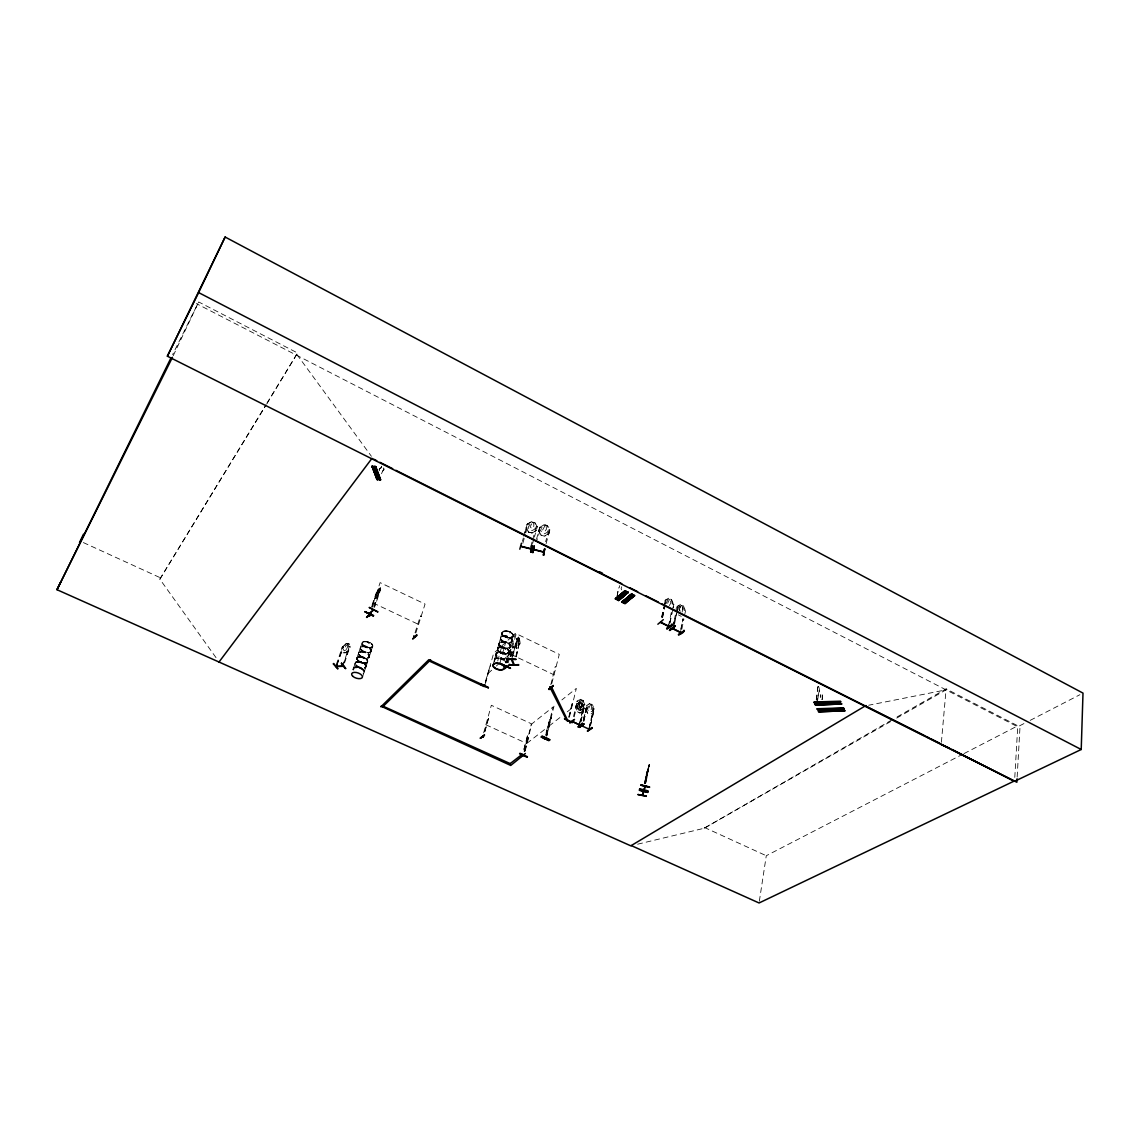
<?xml version="1.0" encoding="UTF-8"?>
<svg xmlns="http://www.w3.org/2000/svg" width="1140" height="1140" viewBox="0 0 1140 1140"><rect width="100%" height="100%" fill="white"/><g stroke="black" fill="none" stroke-linecap="round" stroke-linejoin="round"><path stroke-width="0.75" stroke-dasharray="5 3.75" d="M369.445 656.483L369.445 655.514M371.241 651.068L371.241 650.099M371.255 650.683L372.866 645.482L370.728 642.946M519.441 638.97C522.362 653.006 515.052 635.08 517.489 639.141L512.687 656.783M512.059 640.267L513.214 636.02A5.842 3.135 15.4 0 0 505.918 630.876L501.956 632.586M347.828 643.943L347.272 647.933L345.178 649.216L345.206 646.665L347.786 643.886M369.431 656.284L370.999 651.481M364.273 671.873L365.855 666.971M366.097 666.387L369.203 656.897M360.269 648.104L358.701 652.835M355.039 663.594L353.457 668.339M358.43 653.576L355.281 662.924L355.637 662.297M1014.785 777.38L1017.778 725.795L946.115 688.859L895.285 717.972M1017.151 777.038L1019.93 728.203M645.696 777.152L645.639 778.15L646.651 774.587M505.804 662.782A5.914 3.078 15.4 0 0 499.719 658.592A5.914 3.078 15.4 0 0 494.304 660.886L494.418 659.618M645.725 782.995L649.216 764.456L648.803 766.992M647.392 773.832L646.793 775.2L646.978 773.305M646.836 774.687L645.126 780.415L647.548 769.714L647.306 772.934L647.278 771.794M941.398 742.297L946.115 688.859M494.332 660.801L494.418 659.989L493.164 664.577M647.805 770.298L647.705 771.096L648.289 769.001M816.254 700.003L817.409 690.569A3.292 0.884 87.6 0 1 817.95 686.707A3.292 0.884 87.6 0 1 819.104 689.273A3.292 0.884 87.6 0 1 818.548 693.149L816.881 703.394M816.468 700.003L817.608 690.569A3.292 0.884 87.6 0 1 818.149 686.693L818.377 686.636M684.513 610.256L685.553 610.812L684.784 614.332M496.014 653.904L495.914 654.859M497.339 649.529L498.023 647.734L500.075 646.85M497.524 648.475L497.695 650.242M498.95 643.388L498.85 644.342M500.403 638.585L501.173 636.776M677.73 606.751L676.832 612.009M501.971 632.629L502.783 635.322L505.205 636.918M672.714 604.029L673.826 604.399L672.871 603.901M504.92 659.091A5.985 3.135 15.4 0 1 496.37 655.985A5.985 3.135 15.4 0 1 500.403 652.365L501.628 653.006M505.647 635.992L504.878 636.676L507.927 637.787M664.164 605.411L665.219 600.31L665.988 600.438L665.489 603.958M504.849 648.632L505.69 649.116L505.22 648.446M506.474 636.818L505.561 636.049M505.134 648.945L505.362 649.045M510.05 633.056L509.423 632.629M505.79 660.943A5.914 3.078 15.4 0 1 505.961 662.611L506.06 662.098M505.034 658.407A5.885 3.092 15.4 0 1 496.456 655.072A5.885 3.092 15.4 0 1 501.586 651.909A5.885 3.092 15.4 0 1 507.514 656.897L507.628 656.384M508.982 652.023L508.825 650.256M510.521 646.038L509.737 647.805M511.945 641.221L512.074 640.395M513.314 636.163L513.456 635.336M665.846 600.538L665.076 600.281L668.738 598.215M379.991 590.05L380.418 587.414L376.172 593.014L371.868 605.711M498.964 643.801L496.228 653.519M496.028 654.303L494.589 659.333M759.34 901.227L766.279 855.727L962.417 754.395M587.129 705.788L583.01 720.922M583.951 704.378L584.92 704.691L584.093 704.235L579.376 724.769M647.135 772.25L647.62 769.842M817.636 699.974L818.748 693.149A3.292 0.884 87.6 0 0 819.304 689.273A3.292 0.884 87.6 0 0 818.149 686.693M577.695 701.328L577.025 701.171M617.068 596.391L618.08 590.506A2.309 1.738 50 0 1 619.163 587.812L619.704 585.618M617.139 596.32L618.151 590.449M637.63 844.198L704.164 828.267L893.746 718.856M549.081 529.587L549.836 529.786L548.981 533.563L544.606 536.199L541.13 535.259L538.636 530.984L539.776 527.279L540.773 527.507L537.424 539.434M527.036 524.357L531.482 521.778L534.917 522.619L537.382 526.937M523.83 536.256L527.221 524.144L528.219 524.372L525.725 533.093M528.618 532.038L526.082 527.763L528.604 532.109L531.995 532.879L536.313 530.356M531.468 521.849L534.831 522.69L535.572 526.523L534.845 529.131L532.01 530.642L529.758 530.072L528.119 527.449L531.454 521.678L527.051 524.286M532.48 522.59L533.606 522.861L533.876 526.096L531.981 528.703L530.086 526.78L532.494 522.519M531.981 532.95L528.533 532.109M548.981 529.872L545.632 541.714M537.282 526.651L536.199 526.58L537.282 526.651L534.418 537.082M648.974 766.465L645.895 783.422M538.764 530.912L541.187 535.259L544.592 536.028L548.882 533.506M647.976 769.187L648.888 765.852M544.008 524.984L547.442 525.74L548.126 529.658L547.414 532.266L544.592 533.776L542.341 533.221L540.688 530.584L541.4 527.977L544.008 524.984C546.459 523.174 552.116 530.798 548.867 529.772M680.879 629.009L682.946 618.835M679.255 610.598L680.523 604.485L683.444 605.91L685.496 610.855L684.698 610.157M680.722 630.562L683.131 618.692M681.834 629.251L683.9 619.077M644.342 783.707L647.363 770.683M644.627 783.779L646.038 775.457M644.941 783.579L649.287 764.569M645.24 783.65L649.045 765.424M645.596 783.351L649.073 766.251M682.133 612.052L683.373 605.953L684.014 610.128M672.914 626.872L675.365 615.001M676.362 609.986C674.253 607.321 684.755 601.207 678.471 607.292L677.93 609.886M673.797 623.338L675.55 614.859M673.683 627.271L676.49 613.705M674.581 623.722L677.374 610.157M668.439 626.059L671.275 612.494M669.736 623.195L671.859 613.021M669.935 623.053L672.757 609.487M673.826 604.399L673.042 608.048L673.597 604.599L671.631 599.683L668.667 598.272L665.161 600.367M661.642 617.282L663.793 607.107M661.827 617.139L665.432 600.167M662.411 617.666L664.933 605.796M665.304 604.1L666.031 600.495M662.596 617.524L665.119 605.654M666.031 603.673L668.753 598.329L671.56 599.74L672.201 603.901M667.655 603.302L669.607 599.255M507.528 656.897L510.236 647.121M621.656 589.85A2.309 1.738 50 0 0 621.101 588.81L621.642 586.758M589.152 727.562L593.584 708.681M588.91 729.144L593.456 708.895L594.353 709.066L593.541 708.653M590.634 724.484L594.197 709.18L592.486 704.791L589.865 703.551L587.271 708.653L588.497 711.36L590.192 712.158L592.344 711.047L592.486 704.791M590.392 726.066L594.353 709.066M583.723 721.25L587.271 705.674M583.865 721.135L587.471 705.817M646.18 774.801L647.135 771.125M579.633 723.173L584.221 704.349M580.745 721.805L584.763 704.805L583.053 700.402L580.431 699.162L577.111 701.243L577.823 701.271M580.901 721.691L584.92 704.691M583.167 720.808L586.772 705.489M583.253 710.975L579.975 713.056L577.324 711.816L575.543 707.327L577.068 701.143M573.491 716.533L577.324 701.1M574.204 716.861L577.937 701.342M515.807 656.312L519.128 643.501M568.76 717.131L572.722 700.772M569.031 717.26L573.121 700.459M569.43 716.96L576.341 688.361L561.892 699.903M545.704 735.314L549.836 718.813L545.447 735.186M546.089 735.029L553.1 706.928L531.839 723.9L524.742 751.531M546.331 735.813L551.119 717.815L546.972 735.642M546.587 735.927L553.997 706.202M546.701 735.528L551.119 717.815M550.805 684.727L555.266 666.558L555.992 666.914M551.789 683.544L559.284 654.36L516.249 633.712L509.993 656.255M647.591 770.241L648.817 765.809M524.129 751.517L528.333 735.599L527.521 735.385L523.459 751.203L527.663 735.286M524.486 751.417L531.368 723.772L491.34 705.275L483.588 733.048M525.098 751.26L529.159 735.443M516.349 656.811L519.227 643.331M546.103 543.652L549.836 529.786M516.049 656.811L519.27 643.516M510.734 656.611C512.159 655.4 512.857 644.399 513.456 646.622M510.877 656.483L513.599 646.494M512.145 656.269L516.819 638.543M511.504 659.975L517.247 638.642M505.961 662.611L506.602 660.231M506.687 662.782L508.055 657.78M508.511 656.127L511.247 646.138M506.972 662.91L511.632 645.796M507.357 662.582L515.308 633.512L493.62 653.377L485.227 683.145M508.169 662.91L509.68 657.794M500.047 662.696L505.676 642.333M536.456 539.42L539.776 527.279M484.714 731.78L488.761 717.416L487.949 717.217L488.632 717.53M484.842 731.681L488.761 717.416M497.724 660.972L501.956 645.739M505.077 636.391L506.046 636.134M530.699 546.858L532.109 541.742M532.58 540.047L536.384 526.438M532.565 543.68L533.99 538.579M499.206 642.903L500.432 638.77M502.113 632.572L500.702 637.417M524.827 532.636L527.221 524.144M522.391 541.357L523.346 537.966M522.847 543.295L525.284 534.574M485.327 681.834L490.271 665.147M485.512 683.273L490.556 665.276M415.046 632.714L420.404 616.042L421.159 616.412L420.404 616.042M415.815 633.071L425.063 604.072L380.105 582.625L371.996 607.107M362.563 676.861L363.988 672.572M363.603 658.45L364.045 658.621M369.317 642.946L368.505 643.017L369.161 643.388M360.454 662.468L361.309 661.97L359.713 661.784M371.711 606.95L376.955 592.658M377.055 592.558L376.457 593.171L380.332 587.356L380.674 589.423L374.632 606.893M372.666 607.05L376.699 595.337L375.929 594.966M373.963 607.093L379.862 589.594M356.72 658.735L356.991 657.937M361.921 643.316L360.511 647.449M374.248 607.25L380.233 589.238M380.632 589.323L375.616 598.414L375.473 596.405M342.584 666.116L349.382 646.252C352.445 647.064 346.888 652.109 345.591 652.664L343.055 652.764C341.088 651.424 341.159 646.636 343.454 646.48M343.867 662.981L349.766 646.223M344.565 662.953L350.08 646.223M336.243 664.72L342.513 646.537M336.941 664.691L343.325 646.75M337.084 664.876L343.439 646.508M381.53 473.727L382.726 470.891A2.437 1.767 -19.1 0 0 383.311 468.07L384.023 466.089M379.264 470.293A2.437 1.767 -19.1 0 1 381.002 467.828L381.701 465.847M379.307 470.393A2.437 1.767 -19.1 0 1 381.031 467.927L381.743 465.947M647.292 771.68L648.318 769.343L647.378 773.889L648.418 769.415M645.24 780.344L645.71 779.119M266.959 403.617L297.554 352.972L198.702 301.972L172.625 354.583M216.016 657.638L159.857 579.177L266.062 404.615M379.321 588.767L377.482 594.225L379.777 588.34L378.907 588.668M508.454 652.75L508.982 652.023A5.857 3.092 15.4 0 0 501.457 646.964L498.864 647.392M497.453 648.689L498.038 647.748M378.993 588.767L376.67 596.12L379.164 592.515M173.209 355.723L198.702 301.972M518.728 638.257L517.532 644.356L518.828 638.257M370.742 642.932L365.299 641.25L361.907 642.889L364.045 646.252L369.445 647.933M360.269 647.734L360.853 646.822M358.445 653.149L359.029 652.222M356.791 658.079L360.197 656.483M356.72 658.307L358.858 656.811L361.508 656.84M355.053 663.209L355.623 662.297M365.028 646.223L365.128 646.152A5.7 2.879 18.1 0 1 370.87 651.681A5.7 2.879 18.1 0 1 361.437 650.114A5.7 2.879 18.1 0 1 365.085 646.195L365.869 646.736M360.069 662.055L359.77 661.684A5.743 2.85 18.1 0 0 356.236 665.561A5.743 2.85 18.1 0 0 365.726 667.157A5.743 2.85 18.1 0 0 359.884 661.713L359.713 661.913M361.352 662.212L360.995 661.642M517.289 639.526L518.672 637.118L519.498 639.027M369.445 647.905L372.851 646.323M370.643 652.137L371.213 651.211L370.842 651.88A5.7 2.879 18.1 0 1 361.337 650.384A5.7 2.879 18.1 0 1 364.985 646.48A5.7 2.879 18.1 0 1 370.771 651.952M368.847 657.538L369.431 656.626M367.322 662.397L367.793 661.528M365.498 667.627L366.082 666.715M266.988 403.104L297.554 352.972M159.857 579.177L266.033 405.128M511.774 641.478L510.506 645.881M679.839 607.991L681.449 605.482M498.992 643.245L499.605 642.418M496.057 653.747L496.67 652.935M494.461 659.462L495.074 658.649M504.992 658.792A5.985 3.135 15.4 0 1 496.271 655.4A5.985 3.135 15.4 0 1 501.486 652.194L501.999 652.622M511.276 642.162L511.903 641.35A5.942 3.164 15.4 0 0 504.407 636.163A5.942 3.164 15.4 0 0 502.327 641.279A5.942 3.164 15.4 0 0 511.86 641.378M508.383 652.964L508.811 650.256M348.797 643.501L346.261 643.601L343.952 646.722L343.154 649.059L344.18 650.855L348.213 648.86L348.826 643.359L350.379 646.423M580.459 699.262L577.809 704.264L579.034 706.971L580.745 707.769L582.911 706.658L583.053 700.402M376.514 593.228L380.732 589.366L380.276 587.471M487.963 673.555L495.116 667.128M496.313 666.045L509.694 654.032M343.097 652.821L345.648 652.793L349.267 649.501M342.599 646.75L346.204 643.473L348.868 643.416M516.791 648.689L515.921 641.834L516.776 648.803L518.629 647.349M518.672 637.118L516.933 638.642L517.489 639.141M576.341 704.406L578.194 708.738L580.759 710.035L584.122 708.04L582.312 703.351L579.633 702.154L576.256 704.392L578.08 708.838L580.716 710.077L584.122 708.04M526.822 743.408L548.141 726.764M549.053 726.052L561.649 716.205M567.25 711.83L571.453 708.553M579.633 702.154L577.111 707.199L578.336 709.907L580.032 710.705L582.212 709.593L582.312 703.351L584.008 707.812M582.013 700.516L581.172 700.117L579.305 703.865L580.73 705.917L581.856 705.062L582.07 700.487M581.272 703.48L580.474 703.038L578.607 706.786L580.032 708.852L581.158 707.983L581.315 703.437M680.523 604.485L676.975 606.494M577.439 711.716L580.018 713.027L583.295 710.947M586.487 705.575L589.865 703.551L586.558 705.646L587.314 705.988M585.732 708.781L587.613 713.155L590.178 714.466L593.484 712.343M591.446 704.905L590.606 704.506L588.767 708.254L590.178 710.305L591.304 709.436L591.489 704.862M587.556 713.227L585.775 708.752M669.266 605.596L670.776 603.188L670.548 599.726L669.551 599.298M500.446 652.18L500.36 652.237A5.985 3.135 15.4 0 1 507.542 656.726M362.32 642.205L363.033 641.692M372.438 646.993L370.685 647.819M360.953 662.098L360.411 662.041M367.408 662.212L362.933 663.181M512.801 636.918L507.927 637.759M497.981 647.947L498.85 647.42M539.591 527.492L543.994 524.813M532.01 533.05L536.413 530.428M704.164 828.267L890.568 721.591M896.724 718.072L946.029 689.857L868.694 705.232M963.998 753.583L1017.778 725.795M1023.934 723.587L1017.707 726.793L196.365 303.582M1030.147 720.38L1079.894 694.716M366.653 662.725C365.598 664.378 358.017 661.428 361.123 661.97M505.433 637.004L506.26 637.004M505.505 635.978L506.075 636.932M366.225 647.121L366.211 646.323L365.783 646.95M509.395 637.887L510.749 637.787M500.089 646.836L505.889 647.776L508.811 650.242M501.7 652.707L500.788 652.778M342.641 646.722L343.425 646.75M519.541 638.97L518.301 645.596L517.204 646.337L516.605 642.005M499.32 652.222L500.802 652.864L499.377 651.995A5.857 3.092 15.4 0 1 501.457 646.964L505.832 648.005L508.753 650.47M501.386 646.978L502.882 647.121M360.197 656.469L365.655 658.165L367.736 661.699L367.351 660.046M513.456 635.279L510.278 631.888L505.861 630.847A5.842 3.135 15.4 0 0 503.851 635.935A5.814 3.121 15.4 0 0 513.214 636.02A5.814 3.121 15.4 0 0 505.918 630.904A5.814 3.121 15.4 0 0 503.866 635.935A5.842 3.135 15.4 0 0 513.242 636.02M361.551 656.825A5.629 2.807 18.1 0 1 367.265 662.197A5.629 2.807 18.1 0 1 357.96 660.673A5.629 2.807 18.1 0 1 361.551 656.825L367.351 660.032M362.933 663.209L359.798 661.841A5.743 2.85 18.1 0 1 365.626 667.442A5.743 2.85 18.1 0 1 356.136 665.846A5.743 2.85 18.1 0 1 359.784 661.998M527.179 524.357L528.105 524.585M539.733 527.492L540.588 527.735M365.726 646.708L366.125 646.58M363.632 658.749L363.959 658.478M500.56 652.864L505.034 653.747L508.44 652.764L504.977 653.947L500.56 652.935M501.457 652.279L500.702 652.707M508.839 631.361L510.264 631.916M505.405 636.562L506.189 636.305M83.377 542.583L160.441 577.809M704.306 827.412L766.279 855.727M485.968 724.812L526.352 743.28M580.403 699.305L582.953 700.501M373.207 603.003L418.622 624.449M510.649 654.232L554.111 674.866M678.371 614.888L681.25 616.355M681.392 605.525L682.318 605.995L682.603 609.416M360.354 662.269L356.791 658.949M358.872 661.656L360.24 662.383M501.643 652.18L501.5 652.109A5.985 3.135 15.4 0 1 507.514 657.253M358.886 661.642L356.706 659.162M499.334 652.194A5.899 3.107 15.4 0 1 501.386 647.178A5.899 3.107 15.4 0 1 508.782 652.322A5.899 3.107 15.4 0 1 499.334 652.18A5.899 3.107 15.4 0 1 501.386 647.164A5.899 3.107 15.4 0 1 508.796 652.308A5.899 3.107 15.4 0 1 499.334 652.194L497.368 649.572M371.74 643.744L372.466 644.599M497.71 650.256L499.377 651.966A5.857 3.092 15.4 0 0 508.811 652.08M296.913 354.512L371.398 456.285M382.726 470.891L382.769 470.991A2.437 1.767 -19.1 0 0 383.282 467.97L383.311 468.07M679.526 609.515L680.195 611.353M501.828 633.512L502.113 634.396M513.157 634.396L513.428 635.279M353.186 669.622L353.172 668.838L353.201 669.779A5.757 2.836 18 0 1 360.083 668.068A5.757 2.836 18 0 1 363.09 673.412M355.024 663.366L355.039 664.307M356.777 658.136L356.706 659.134M358.43 653.291L358.445 654.232M360.254 647.891L360.254 648.831M364.273 671.075L364.287 672.044M366.097 665.603L366.097 666.558M504.778 659.362A5.885 3.092 15.4 0 1 496.37 656.312A5.885 3.092 15.4 0 1 500.332 652.75A5.885 3.092 15.4 0 1 507.357 657.039M494.86 660.787A5.914 3.078 15.4 0 1 497.154 657.595A5.914 3.078 15.4 0 1 504.151 659.248M494.603 661.414A5.999 3.121 15.4 0 1 496.926 658.179A5.999 3.121 15.4 0 1 504.037 659.861M505.69 661.571A5.999 3.121 15.4 0 1 505.975 662.454M494.689 661.129A5.999 3.121 15.4 0 1 497.011 657.88A5.999 3.121 15.4 0 1 504.108 659.561M505.775 661.286A5.999 3.121 15.4 0 1 505.946 662.967M353.172 669.992A5.671 2.793 18 0 1 359.257 668.183A5.671 2.793 18 0 1 363.632 673.213M353.87 669.893A5.657 2.793 18 0 1 355.922 666.829A5.657 2.793 18 0 1 362.891 668.966A5.657 2.793 18 0 1 363.218 672.771M353.3 669.38A5.757 2.836 18 0 1 360.183 667.784A5.757 2.836 18 0 1 363.19 673.142M822.111 699.632A3.277 0.884 87.7 0 0 822.368 695.514A3.277 0.884 87.7 0 0 821.227 693.576A3.277 0.884 87.7 0 0 820.772 697.366L820.572 697.381A3.277 0.884 87.7 0 1 821.028 693.59A3.277 0.884 87.7 0 1 822.168 695.514A3.277 0.884 87.7 0 1 821.911 699.647M582.341 705.845L580.388 707.641L581.229 710.818L579.847 707.883L577.481 709.066L579.505 707.199L578.735 704.149L580.046 706.928L582.341 705.845M510.378 646.437L510.392 646.466A5.857 3.107 15.4 0 1 500.987 646.266A5.857 3.107 15.4 0 1 503.039 641.25A5.857 3.107 15.4 0 1 510.392 646.38L510.392 646.38M545.034 525.64L542.64 529.929L544.549 531.839L546.43 529.231L546.16 525.925L545.02 525.711M511.689 641.649L511.689 641.678A5.842 3.121 15.4 0 1 502.298 641.578A5.842 3.121 15.4 0 1 504.35 636.548A5.842 3.121 15.4 0 1 511.675 641.678L511.689 641.62M500.731 647.221A5.857 3.107 15.4 0 0 510.136 647.335A5.857 3.107 15.4 0 0 502.769 642.205A5.857 3.107 15.4 0 0 500.731 647.221M500.759 646.907A5.957 3.164 15.4 0 0 510.307 647.021A5.957 3.164 15.4 0 0 502.84 641.82A5.957 3.164 15.4 0 0 500.759 646.907M499.52 651.624A5.842 3.092 15.4 0 0 508.896 651.752A5.842 3.092 15.4 0 0 501.557 646.651A5.842 3.092 15.4 0 0 499.52 651.624M503.738 636.405A5.814 3.121 15.4 0 0 513.071 636.491A5.814 3.121 15.4 0 0 505.79 631.389A5.814 3.121 15.4 0 0 503.738 636.405M500.83 646.622A5.957 3.164 15.4 0 0 510.392 646.736A5.957 3.164 15.4 0 0 502.925 641.535A5.957 3.164 15.4 0 0 500.83 646.622M502.398 640.994A5.942 3.178 15.4 0 0 511.931 641.093A5.942 3.178 15.4 0 0 504.493 635.878A5.942 3.178 15.4 0 0 502.398 640.994M502.555 640.637A5.842 3.121 15.4 0 0 511.931 640.737A5.842 3.121 15.4 0 0 504.607 635.607A5.842 3.121 15.4 0 0 502.555 640.637M499.277 652.465A5.842 3.092 15.4 0 0 508.668 652.593A5.842 3.092 15.4 0 0 501.315 647.491A5.842 3.092 15.4 0 0 499.277 652.465M359.485 656.084A5.629 2.821 18.1 0 0 368.79 657.652A5.629 2.821 18.1 0 0 363.076 652.265A5.629 2.821 18.1 0 0 359.485 656.084M359.528 655.785A5.714 2.864 18.1 0 0 368.975 657.367A5.714 2.864 18.1 0 0 363.176 651.895A5.714 2.864 18.1 0 0 359.528 655.785M357.974 660.63A5.629 2.807 18.1 0 0 367.265 662.197A5.629 2.807 18.1 0 0 361.537 656.868A5.629 2.807 18.1 0 0 357.96 660.673M363.133 645.269A5.586 2.836 18.2 0 0 372.381 646.808A5.586 2.836 18.2 0 0 366.724 641.421A5.586 2.836 18.2 0 0 363.133 645.269M358.088 660.317A5.615 2.793 18.1 0 0 367.365 661.884A5.615 2.793 18.1 0 0 361.651 656.526A5.615 2.793 18.1 0 0 358.088 660.317M362.99 645.725A5.586 2.821 18.2 0 0 372.224 647.264A5.586 2.821 18.2 0 0 366.567 641.877A5.586 2.821 18.2 0 0 362.99 645.725M363.047 645.454A5.629 2.85 18.2 0 0 372.353 646.993A5.629 2.85 18.2 0 0 366.653 641.578A5.629 2.85 18.2 0 0 363.047 645.454M359.798 655.187A5.629 2.821 18.1 0 0 369.089 656.74A5.629 2.821 18.1 0 0 363.389 651.353A5.629 2.821 18.1 0 0 359.798 655.187M361.309 650.683A5.615 2.836 18.1 0 0 370.586 652.237A5.615 2.836 18.1 0 0 364.9 646.836A5.615 2.836 18.1 0 0 361.309 650.683M359.613 655.514A5.714 2.864 18.1 0 0 369.075 657.096A5.714 2.864 18.1 0 0 363.261 651.624A5.714 2.864 18.1 0 0 359.613 655.514M361.608 649.786A5.615 2.836 18.1 0 0 370.899 651.325A5.615 2.836 18.1 0 0 365.199 645.938A5.615 2.836 18.1 0 0 361.608 649.786M357.803 661.129A5.615 2.793 18.1 0 0 367.094 662.682A5.615 2.793 18.1 0 0 361.38 657.338A5.615 2.793 18.1 0 0 357.803 661.129M356.108 666.159A5.657 2.793 18.1 0 0 365.441 667.726A5.657 2.793 18.1 0 0 359.698 662.354A5.657 2.793 18.1 0 0 356.108 666.159M356.407 665.233A5.643 2.793 18.1 0 0 365.755 666.815A5.643 2.793 18.1 0 0 359.998 661.442A5.643 2.793 18.1 0 0 356.407 665.233"/><path stroke-width="1.5" d="M564.542 718.613L572.365 722.304M564.5 718.955L572.266 722.731M541.244 737.01L548.896 740.544M541.215 736.981L548.91 740.573M1081.219 749.493L1083 693.106L225.121 237.02L167.366 356.193L1014.557 781.327L1081.219 749.493L198.631 292.581L225.121 237.02M510.321 668.396L502.127 664.164M1014.557 781.327L952.156 749.536M1017.065 778.777L1016.866 782.268L927.105 737.067M502.07 664.492L510.378 668.083M544.45 739.133L545.134 738.948M545.989 737.865L546.559 737.438M642.29 795.35L643.687 791.545L642.461 795.065M643.587 790.12L645.297 786.258M645.368 786.415L644.014 790.191M568.646 720.851L566.979 720.808L549.722 686.879L551.447 686.907L568.091 721.335M941.198 744.52L949.036 747.968M518.657 664.634L509.751 665.033L509.723 664.307M509.609 664.734L518.686 665.247L509.651 664.663M672.514 628.61L680.837 632.771M680.181 632.401L680.409 631.631M377.739 612.038L369.374 607.364M377.81 611.71L369.289 607.663M641.065 784.847L649.529 786.956M647.776 792.457L639.369 790.334M641.008 785.161L649.444 787.37M519.797 549.209L521.45 543.239M530.642 551.988C533.064 534.418 531.411 556.135 530.77 551.518M530.798 551.959L531.967 545.789L531.226 552.13M534.289 545.946L532.366 552.416L533.078 552.102M533.648 546.231L532.907 552.43M532.822 552.472L534.119 546.288L532.95 552.558M683.986 630.221C685.653 631.589 678.272 636.02 678.5 634.382M646.28 796.361L637.83 794.509L646.366 795.977M647.834 792.143L639.412 790.048M648.047 790.847L639.625 788.738M672.572 628.596L672.643 627.712M680.096 632.358L681.221 632.643L672.743 628.425L673.056 627.613M672.956 627.613L673.284 628.995L673.726 628.283M674.809 626.116L669.365 630.306L675.393 625.889M543.295 555.151L544.692 548.554M543.452 555.123L544.678 548.967M543.865 555.237L544.564 549.024M668.524 625.205L668.183 626.216L668.468 625.433M668.753 625.247L668.168 626.159M660.616 622.44L668.981 626.63L669.351 625.547L669.308 626.487L668.396 626.003M669.85 630.534L675.25 626.202M672.001 623.979C673.654 625.304 666.416 630.064 666.629 628.211M661.343 622.754L661.741 622.084M663.337 619.647L657.851 624.236M591.917 727.505L587.414 731.196L592.259 728.118M587.513 730.769L591.931 727.918M588.952 728.574L589.537 729.629M582.882 725.738L582.07 725.923M579.605 727.434L584.093 723.843M647.891 791.459L639.455 789.379M579.733 727.135L583.965 724.142M578.351 726.992L582.383 723.116M574.532 719.44L569.715 722.945L574.047 719.625M542.099 736.041L549.765 739.604M549.181 689.572L553.285 685.453L548.839 688.945M527.435 756.703L519.911 753.255M381.074 706.216L510.734 765.439L523.73 754.922M525.369 753.469L521.408 756.461M509.452 764.171L522.263 754.252M510.193 763.601L383.254 706.273M506.801 658.977L515.978 659.12M504.892 668.596L509.281 664.62M511.703 659.547L511.447 658.664L511.817 659.989M514.268 664.834L511.76 658.664M484.415 735.3L480.182 738.193L484.529 734.887M483.559 736.668L482.619 736.782M480.382 683.63L488.447 687.42M484.757 684.969L484.158 685.881M484.913 685.696L485.041 685.097M430.621 659.846L382.613 706.914M416.741 634.752L412.908 638.6M414.618 637.174L413.849 636.191M413.977 636.063L414.404 637.132M373.293 616.07L364.871 611.753L373.649 615.472M370.087 612.864L369.788 612.721M368.747 615.671L369.887 615.572M370.771 613.163L366.51 617.367L370.7 613.163M373.222 610.427L369.146 613.562M345.648 668.339L341.516 663.181M342.855 666.344L342.684 665.603M337.882 668.61L333.194 663.851M341.558 663.209L345.634 668.696L341.373 663.594M335.844 665.646L335.588 666.373L343.368 666.088M335.73 666.344L336.841 665.789M333.707 663.466L337.711 668.923M640.979 785.26L649.529 787.142M541.771 736.597L549.665 739.946M527.122 757.274L519.584 753.839M488.333 687.762L480.068 684.185M480.239 684.014L488.333 687.847M79.515 542.483L83.505 534.147M60.862 581.642L57 589.708L630.805 845.837L865.944 705.518M167.366 356.193L198.631 292.581M171.043 357.775L57 589.708L172.453 357.305M484.158 685.781L484.885 685.625M505.576 666.8L506.288 666.629M218.794 662.312L371.996 458.323M541.942 736.454L549.665 740.031M480.553 738.293L484.357 735.2M370.628 613.591L366.966 617.452M368.904 615.771L369.503 616.056M412.78 639.027L417.041 635.336M380.888 706.843L428.811 659.732L485.099 685.952L484.315 686.636L429.695 661.214M369.488 613.79L373.222 609.886M502.013 664.591L510.492 668.282M615.286 598.814L624.877 590.848L628.097 592.244L618.593 600.524L615.885 599.155M615.344 598.87L625.148 590.734L615.572 598.714M615.671 599.027L625.703 591.119L616.142 599.127M615.856 599.113L625.732 591.019L616.298 599.355M628.254 592.586C619.276 594.596 610.299 609.017 628.097 592.372M627.513 591.945L617.638 600.039L627.698 592.287M617.894 600.025L628.04 592.33L618.649 600.552M631.589 593.954L621.671 602.005L625.048 603.73L634.524 595.465L631.574 593.954L622.084 602.234L631.745 594.296M622.625 602.504L632.159 594.254L621.956 601.906M622.497 602.291L632.315 594.596M624.079 603.245L633.926 595.265M634.681 595.807L624.022 603.202M624.863 603.388L634.524 595.579M844.626 710.776L818.477 711.83L844.712 710.776L818.078 710.918L844.498 710.249M844.37 710.206L844.754 711.118M550.848 687.677L550.036 687.278L550.848 687.449M548.725 689.386L553.214 685.739M841.534 703.907L815.299 705.133L841.662 703.978L814.929 704.264L841.648 703.936M672.386 624.635L667.014 628.895M841.334 703.466L814.901 704.249M814.302 702.596L840.736 701.784L814.316 702.411M840.494 701.2L813.931 701.984L814.359 702.952L840.622 701.699M572.38 721.463L580.018 725.254M843.614 708.424L817.508 709.18M817.494 709.365L843.856 708.952L817.523 709.664L817.223 708.781M684.014 630.691L678.414 634.837L684.356 630.876M577.923 726.836L582.369 723.501M589.693 729.486L581.999 725.909M589.594 729.443L588.81 729.315M531.183 549.053L521.066 546.53M533.577 549.394L543.951 551.988M543.766 552.188L533.534 549.608M631.147 845.524L759.069 902.98L1014.586 780.872M377.012 479.356L372.096 466.217L375.758 466.688L380.618 479.826L377.012 479.356L377.867 479.626L372.096 466.217L377.34 479.612M380.447 479.698L374.889 466.403L379.962 479.769M375.73 466.688L375.288 466.659M372.025 466.331L377.012 479.47M372.737 466.36L377.141 479.612M374.576 466.63L379.478 479.769M375.488 466.545L380.575 479.84M669.209 626.416L660.701 622.169L661.457 622.54M369.075 615.586L369.688 615.856M672.743 628.425L673.612 628.867M343.439 666.273L335.944 666.601M817.123 708.752L843.586 707.883L843.842 708.952M572.408 721.52L580.132 725.068M582.483 726.351L581.742 726.023M510.022 658.934L513 659.02M506.773 659.005L515.879 659.561M372.609 467.571L376.072 467.785M372.937 468.469L376.399 468.683M373.435 469.808L376.898 470.022M373.892 471.005L377.34 471.219M374.39 472.33L377.839 472.544M376.514 478.03L379.948 478.244M521.108 546.245L531.269 548.81M513.841 664.791L511.247 659.533M522.106 754.88L523.574 755.549M482.448 736.924L483.289 737.096M599.369 571.653L602.533 573.249M373.592 459.121L376.77 460.717M379.948 462.313L392.687 468.711M395.865 470.307L621.813 583.723M629.764 587.713L637.73 591.703M645.682 595.693L658.407 602.091M661.599 603.687L928.573 737.694M931.736 739.29L939.659 743.252M865.26 705.917L923.942 735.471M622.526 592.914L625.475 594.41M628.952 596.12L631.888 597.616M621.656 593.641L624.606 595.137M628.083 596.847L631.019 598.343M620.687 594.453L623.637 595.949M627.1 597.659L630.035 599.141M616.526 597.916L619.462 599.398M622.924 601.094L625.846 602.576M630.591 594.767L633.526 596.277M624.164 591.56L627.114 593.057M623.509 592.102L626.459 593.598M629.936 595.308L632.871 596.818M365.042 611.596L373.493 615.914M666.672 628.667L672.001 624.407M374.889 466.403L379.948 479.783M494.888 668.225A5.899 3.064 15.4 0 0 504.35 668.382A5.899 3.064 15.4 0 0 496.926 663.295A5.899 3.064 15.4 0 0 494.888 668.225M494.931 668.04A5.942 3.078 15.4 0 0 504.436 668.197A5.942 3.078 15.4 0 0 496.969 663.081A5.942 3.078 15.4 0 0 494.931 668.04M352.716 676.234A5.657 2.779 18 0 0 362.078 677.816A5.657 2.779 18 0 0 356.307 672.486A5.657 2.779 18 0 0 352.716 676.234"/></g></svg>
